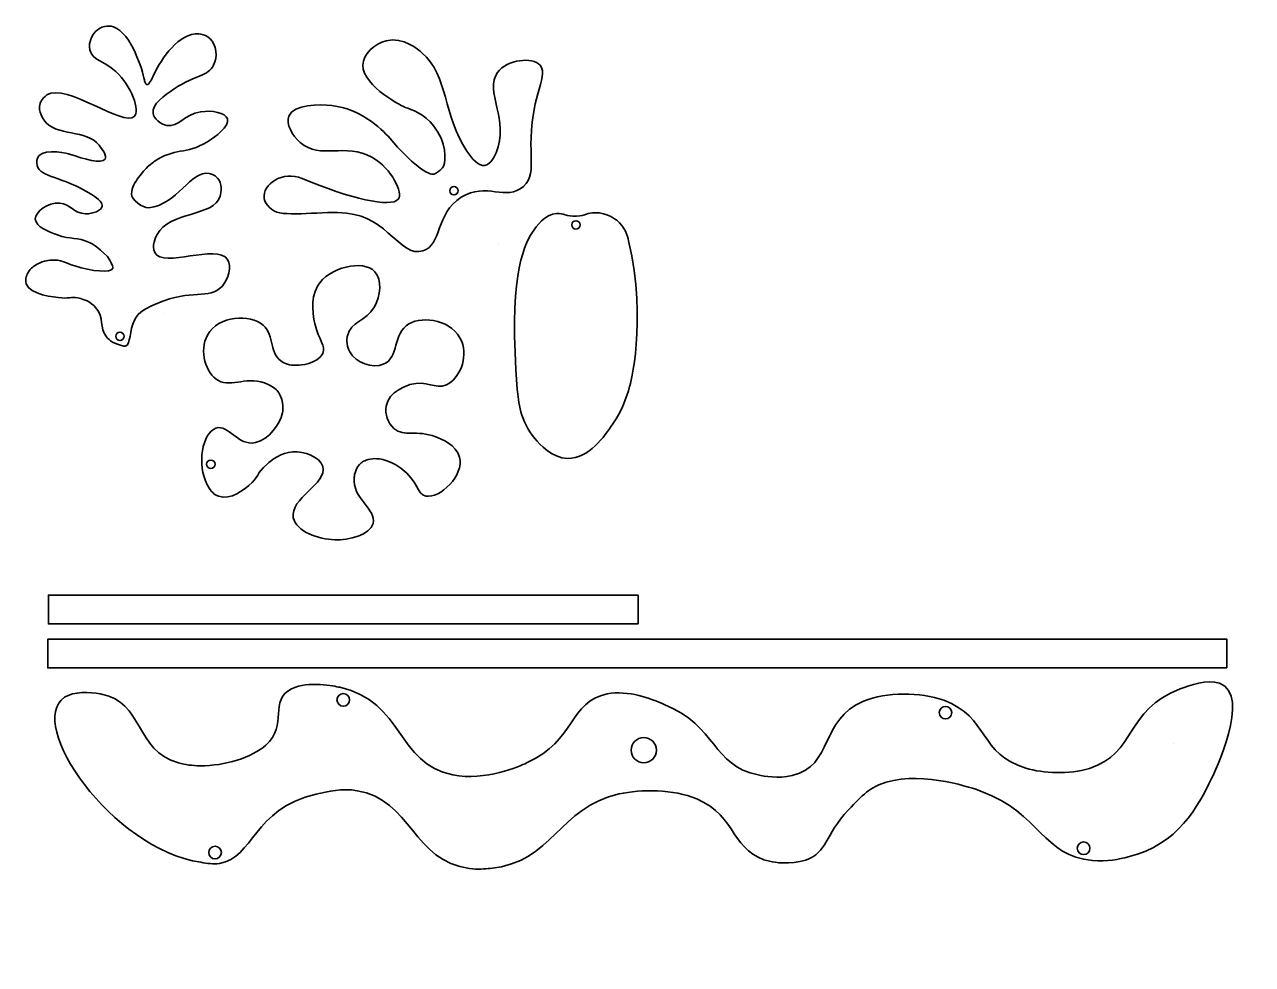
# Model space of a CAD drawing. Header units: millimetres. Extents: x 7 to 298, y -2 to 222.
import ezdxf

# ---------------------------------------------------------------- set-up
doc = ezdxf.new("R2010")
doc.units = ezdxf.units.MM
doc.header["$MEASUREMENT"] = 0
doc.layers.add('Layer 2', color=7, linetype='Continuous', lineweight=0)

msp = doc.modelspace()

# ---------------------------------------------------------------- linework, layer by layer
at = {"layer": 'Layer 2', "color": 250, "lineweight": 35, "true_color": 0x231f20}
for p, q in [((119.52, 169.42), (119.52, 169.42)), ((39.92, 153.04), (39.92, 153.04))]:
    msp.add_line(p, q, dxfattribs=at)
at = {"layer": 'Layer 2', "color": 18, "lineweight": 0, "true_color": 0x000000}
msp.add_line((279.6, 50.93), (279.6, 50.93), dxfattribs=at)
at = {"layer": 'Layer 2'}
for points in [[(119.52, 169.42)], [(39.92, 153.04)], [(279.6, 50.93)]]:
    msp.add_lwpolyline(points, dxfattribs=at)
at = {"layer": 'Layer 2', "color": 18, "lineweight": 35, "true_color": 0x000000}
for points in [[(152.56, 79.38), (12.56, 79.38), (12.56, 86.22), (152.56, 86.22)], [(292.4, 68.92), (12.4, 68.92), (12.4, 75.75), (292.4, 75.75)]]:
    msp.add_lwpolyline(points, close=True, dxfattribs=at)
msp.add_lwpolyline([(12.4, -1.5)], dxfattribs=at)
at = {"layer": 'Layer 2', "color": 250, "lineweight": 35, "true_color": 0x231f20}
for centre in [(108.84, 182.27), (137.82, 174.14), (29.53, 147.68), (51.13, 117.29)]:
    msp.add_circle(centre, 1, dxfattribs=at)
at = {"layer": 'Layer 2', "color": 18, "lineweight": 35, "true_color": 0x000000}
for centre, radius in [((82.56, 61.34), 1.5), ((225.57, 58.3), 1.5), ((153.92, 49.39), 3), ((52.13, 25.08), 1.5), ((258.35, 26.08), 1.5)]:
    msp.add_circle(centre, radius, dxfattribs=at)
at = {"layer": 'Layer 2', "color": 250, "lineweight": 35, "true_color": 0x231f20}
for points, knots in [([(30.45, 145.36), (28.17, 145.81), (27, 146.75), (26.36, 147.55), (24.55, 149.8), (25.88, 152.12), (23.85, 154.48), (22.57, 155.98), (20.8, 156.49), (20.16, 156.68), (18.46, 157.17), (17.66, 156.64), (15.73, 156.82), (13.9, 156.98), (8.15, 157.52), (7.27, 160.16), (6.89, 161.3), (7.56, 162.54), (7.73, 162.84), (8.33, 163.94), (9.27, 164.45), (10.06, 164.87), (11.5, 165.64), (12.85, 165.77), (13.42, 165.8), (15.47, 165.9), (16.46, 165.17), (18.8, 164.4), (22.8, 163.08), (27.43, 162.74), (27.84, 163.83), (27.89, 163.96), (27.91, 164.15), (27.78, 164.46), (27.36, 165.46), (26.91, 166.24), (26.55, 166.62), (24.29, 168.99), (22.46, 169.89), (22.46, 169.89), (19.17, 171.5), (18.16, 170.45), (14.48, 171.84), (12.79, 172.48), (9.53, 173.7), (9.45, 175.5), (9.38, 177.29), (12.49, 179.53), (15.23, 179.33), (17.86, 179.14), (18.47, 176.84), (21.38, 176.78), (23.14, 176.74), (25.16, 177.53), (25.34, 178.59), (25.46, 179.31), (24.74, 180.18), (22.71, 181.44), (15.83, 185.7), (10.65, 185.41), (9.88, 188.27), (9.68, 189.01), (9.78, 189.92), (10.26, 190.51), (11.86, 192.5), (17.6, 190.97), (17.6, 190.97), (21.06, 189.74), (25.24, 188.54), (26, 189.76), (26.51, 190.58), (25.31, 192.18), (24.59, 193.1), (21.66, 196.83), (14.4, 195.18), (11.64, 198.83), (11.44, 199.11), (9.98, 201.07), (10.56, 202.97), (10.56, 202.97), (10.93, 204.15), (12.21, 205), (16.66, 207.96), (30.45, 197.37), (32.94, 199.86), (34.35, 201.28), (32.34, 207.15), (28.55, 210.56), (25.65, 213.17), (22.91, 213.28), (22.38, 215.71), (21.99, 217.57), (23.04, 219.98), (24.87, 220.91), (25.09, 221.02), (26.49, 221.73), (28.01, 221.18), (32.34, 219.62), (34.92, 210.72), (35.34, 208.63), (35.4, 208.36), (35.55, 207.53), (35.93, 207.46), (36.5, 207.37), (37.19, 209), (37.44, 209.56), (38.71, 212.4), (42.75, 219.13), (47.38, 219.51), (47.61, 219.52), (49.59, 219.66), (50.96, 218.37), (52.5, 216.91), (52.75, 214.07), (51.79, 212.09), (50.48, 209.37), (47.72, 209.99), (42.43, 206.44), (40.12, 204.88), (37.1, 202.85), (37.4, 200.7), (37.6, 199.33), (39.12, 198.06), (40.67, 197.78), (43.51, 197.26), (44.63, 200.34), (48.74, 201), (51.37, 201.43), (54.63, 200.77), (55.09, 199.32), (55.62, 197.62), (52.24, 195.03), (50.21, 193.81), (45.23, 190.81), (42.47, 192.5), (37.7, 189.21), (37.34, 188.96), (35.53, 187.69), (33.95, 185.42), (33.15, 184.28), (32.35, 183.11), (32.28, 181.44), (32.23, 180.19), (34.9, 178.08), (36.37, 178.22), (43.15, 178.85), (46.39, 187.25), (50.75, 186.34), (50.96, 186.3), (52, 186.09), (52.73, 185.24), (53.82, 183.97), (53.66, 181.97), (53.35, 180.97), (51.84, 176.02), (41.25, 177.41), (38.35, 171.83), (38.03, 171.21), (36.97, 169.14), (37.81, 167.59), (39.88, 163.73), (52.48, 169.8), (55.1, 165.92), (56.21, 164.27), (55.33, 161.22), (53.78, 159.55), (50.74, 156.27), (46.36, 159), (38.53, 155.57), (35.88, 154.42), (33.99, 153.55), (32.98, 151.54), (31.77, 149.12), (32.14, 145.66), (30.82, 145.36), (30.67, 145.33), (30.54, 145.34), (30.45, 145.36)], [0, 0, 0, 0, 1, 1, 1, 2, 2, 2, 3, 3, 3, 4, 4, 4, 5, 5, 5, 6, 6, 6, 7, 7, 7, 8, 8, 8, 9, 9, 9, 10, 10, 10, 11, 11, 11, 12, 12, 12, 13, 13, 13, 14, 14, 14, 15, 15, 15, 16, 16, 16, 17, 17, 17, 18, 18, 18, 19, 19, 19, 20, 20, 20, 21, 21, 21, 22, 22, 22, 23, 23, 23, 24, 24, 24, 25, 25, 25, 26, 26, 26, 27, 27, 27, 28, 28, 28, 29, 29, 29, 30, 30, 30, 31, 31, 31, 32, 32, 32, 33, 33, 33, 34, 34, 34, 35, 35, 35, 36, 36, 36, 37, 37, 37, 38, 38, 38, 39, 39, 39, 40, 40, 40, 41, 41, 41, 42, 42, 42, 43, 43, 43, 44, 44, 44, 45, 45, 45, 46, 46, 46, 47, 47, 47, 48, 48, 48, 49, 49, 49, 50, 50, 50, 51, 51, 51, 52, 52, 52, 53, 53, 53, 54, 54, 54, 55, 55, 55, 56, 56, 56, 57, 57, 57, 58, 58, 58, 59, 59, 59, 59]), ([(128.77, 205.29), (129.6, 208.38), (130.52, 210.69), (129.31, 212.05), (127.52, 214.07), (121.48, 213.53), (119.19, 210.35), (115.97, 205.89), (122.15, 198.98), (118.86, 191.23), (117.74, 188.6), (116.58, 188.32), (116.21, 188.26), (114.6, 188.03), (113.02, 190), (111.92, 191.64), (106.18, 200.18), (107.63, 209.47), (101.26, 215.03), (100.49, 215.71), (96.85, 218.89), (92.78, 217.89), (90.05, 217.22), (87.27, 214.71), (87.23, 212.06), (87.15, 206.97), (97.28, 202.02), (97.28, 202.02), (98.73, 201.61), (101.79, 200.52), (104.09, 197.61), (107.04, 193.86), (106.98, 189.35), (106.46, 188.25), (106.43, 188.19), (106.4, 188.14), (106.4, 188.14), (106.4, 188.14), (105.77, 186.92), (104.19, 186.22), (102.94, 185.66), (98.48, 188.9), (93.67, 194.68), (91.35, 197.28), (86.64, 201.67), (79.87, 202.48), (77.02, 202.82), (70.79, 202.88), (69.63, 200), (68.86, 198.11), (70.49, 195.35), (72.34, 193.74), (77.22, 189.51), (83.04, 193.78), (89.38, 190.2), (94.2, 187.48), (96.8, 181.64), (95.64, 180.24), (93.92, 178.17), (84.09, 180.37), (72.84, 185.17), (68.18, 187.16), (63.32, 183.77), (63.78, 180.48), (63.79, 180.42), (63.8, 180.31), (63.83, 180.16), (63.83, 180.16), (64.13, 178.62), (66.21, 177.43), (68.8, 175.96), (78.04, 177.52), (83.34, 176.95), (93.43, 175.86), (96.12, 166.28), (101.47, 167.99), (106.13, 169.48), (104.36, 176.81), (110.58, 180.7), (116.53, 184.43), (121.26, 179.66), (125.33, 183.28), (129.35, 186.85), (125.12, 191.83), (128.77, 205.29)], [0, 0, 0, 0, 1, 1, 1, 2, 2, 2, 3, 3, 3, 4, 4, 4, 5, 5, 5, 6, 6, 6, 7, 7, 7, 8, 8, 8, 9, 9, 9, 10, 10, 10, 11, 11, 11, 12, 12, 12, 13, 13, 13, 14, 14, 14, 15, 15, 15, 16, 16, 16, 17, 17, 17, 18, 18, 18, 19, 19, 19, 20, 20, 20, 21, 21, 21, 22, 22, 22, 23, 23, 23, 24, 24, 24, 25, 25, 25, 26, 26, 26, 27, 27, 27, 28, 28, 28, 28]), ([(71.79, 140.82), (71, 140.8), (69.63, 140.75), (68.33, 141.45), (64.89, 143.29), (66.3, 147.92), (63.54, 150.34), (60.53, 152.99), (52.92, 152.68), (50.32, 147.99), (48.27, 144.27), (49.91, 138.82), (52.91, 137.17), (56.12, 135.41), (59.95, 138.51), (64.77, 136.26), (66.08, 135.65), (66.78, 134.95), (67.24, 134.29), (68.67, 132.22), (68.17, 129.7), (68.09, 129.27), (67.64, 127.05), (64.94, 123.13), (61.71, 122.44), (57.47, 121.53), (55.33, 126.88), (52.33, 125.87), (49.08, 124.77), (47.74, 117.17), (50.28, 112.41), (50.73, 111.57), (51.46, 110.23), (52.91, 109.7), (55.87, 108.64), (59.16, 111.44), (60.15, 112.29), (62.47, 114.26), (62.02, 115.21), (64.4, 117.25), (65.71, 118.38), (67.72, 120.04), (70.57, 120.23), (73.26, 120.4), (77.01, 119.11), (77.7, 116.76), (78.88, 112.71), (69.79, 109.19), (70.71, 104.59), (71.37, 101.31), (76.75, 99.44), (80.53, 99.35), (83.85, 99.27), (88.97, 100.46), (89.68, 103.26), (90.52, 106.55), (84.56, 109.22), (85.18, 114.21), (85.25, 114.78), (85.47, 116.55), (86.86, 117.67), (87.06, 117.83), (87.9, 118.47), (89.56, 118.61), (90.35, 118.67), (93.01, 118.77), (96.27, 116.33), (100.43, 113.23), (99.92, 110.23), (102.17, 109.75), (105.52, 109.02), (111.3, 114.7), (110.2, 118.99), (109.46, 121.89), (105.79, 123.32), (104.53, 123.8), (99.84, 125.62), (97.13, 123.58), (94.6, 125.82), (93.14, 127.11), (92.41, 129.25), (92.74, 131.07), (93.38, 134.64), (97.91, 136.07), (98.38, 136.21), (102.47, 137.44), (104.29, 134.92), (107.08, 136.19), (110.11, 137.56), (112.26, 142.49), (110.69, 146.46), (108.69, 151.5), (101.6, 152.67), (98.14, 150.64), (94.25, 148.35), (95.91, 142.58), (92.08, 141.03), (89.51, 140), (85.58, 141.3), (84.1, 143.98), (83.1, 145.79), (83.51, 147.69), (83.54, 147.82), (84.32, 151.18), (87.95, 151.22), (89.98, 154.67), (91.48, 157.22), (91.81, 161.14), (90.08, 163.02), (87.34, 166), (79.1, 164.18), (76.43, 159.58), (74.58, 156.39), (75.53, 152.08), (75.83, 150.73), (76.74, 146.64), (78.55, 145.45), (77.7, 143.62), (76.48, 141.01), (72.06, 140.83), (71.79, 140.82)], [0, 0, 0, 0, 1, 1, 1, 2, 2, 2, 3, 3, 3, 4, 4, 4, 5, 5, 5, 6, 6, 6, 7, 7, 7, 8, 8, 8, 9, 9, 9, 10, 10, 10, 11, 11, 11, 12, 12, 12, 13, 13, 13, 14, 14, 14, 15, 15, 15, 16, 16, 16, 17, 17, 17, 18, 18, 18, 19, 19, 19, 20, 20, 20, 21, 21, 21, 22, 22, 22, 23, 23, 23, 24, 24, 24, 25, 25, 25, 26, 26, 26, 27, 27, 27, 28, 28, 28, 29, 29, 29, 30, 30, 30, 31, 31, 31, 32, 32, 32, 33, 33, 33, 34, 34, 34, 35, 35, 35, 36, 36, 36, 37, 37, 37, 38, 38, 38, 39, 39, 39, 40, 40, 40, 40])]:
    msp.add_open_spline(points, degree=3, knots=knots, dxfattribs=at)
at = {"layer": 'Layer 2', "color": 18, "lineweight": 35, "true_color": 0x000000}
for points, knots in [([(137.95, 176.23), (135.52, 176.13), (134.84, 176.95), (133.25, 176.86), (130.4, 176.68), (128.42, 173.76), (127.54, 172.44), (125.06, 168.76), (121.86, 160.61), (123.9, 135.13), (124.13, 132.21), (124.57, 127.57), (128.08, 123.42), (129.29, 121.99), (132, 118.78), (135.81, 118.68), (140.89, 118.54), (144.62, 123.99), (146.61, 126.89), (148.78, 130.06), (149.78, 132.98), (150.57, 135.76), (150.57, 135.76), (154.85, 150.98), (150.32, 170.37), (150.05, 171.53), (149.48, 173.68), (147.53, 175.24), (147.24, 175.47), (145.22, 177.03), (142.41, 177.05), (140.44, 177.07), (140.23, 176.31), (137.95, 176.23)], [0, 0, 0, 0, 1, 1, 1, 2, 2, 2, 3, 3, 3, 4, 4, 4, 5, 5, 5, 6, 6, 6, 7, 7, 7, 8, 8, 8, 9, 9, 9, 10, 10, 10, 11, 11, 11, 11]), ([(53.21, 22.5), (61.33, 23.76), (60.95, 35.38), (76.16, 38.95), (79.07, 39.63), (82.17, 40.36), (85.86, 39.77), (98.6, 37.71), (99.28, 22.9), (112.56, 21.27), (114.6, 21.02), (116.17, 21.17), (117.49, 21.3), (132.54, 22.8), (133.58, 35.78), (148.08, 38.99), (153.36, 40.15), (160.92, 40.18), (166.53, 37.81), (176.19, 33.73), (174.72, 24.81), (184.11, 22.93), (184.63, 22.82), (188.7, 22.05), (192.4, 23.3), (197.63, 25.08), (196.73, 29.08), (202.53, 35.21), (205.85, 38.72), (207.68, 40.66), (211.51, 41.79), (220.56, 44.45), (232.63, 40.16), (233.6, 39.8), (233.82, 39.72), (234, 39.65), (234.12, 39.61), (248.14, 34.3), (248.78, 24.21), (260.47, 23.17), (264.03, 22.85), (266.82, 23.53), (268.96, 24.06), (280.97, 26.99), (285.45, 36), (288.76, 42.65), (289.22, 43.57), (298.46, 62.47), (290.6, 65.3), (287.69, 66.35), (283.59, 64.8), (281.31, 63.93), (268.11, 58.92), (270.87, 48.53), (259.77, 45.07), (254.87, 43.54), (248.86, 43.87), (244.63, 45.12), (233.61, 48.39), (235.85, 57.26), (225.14, 61.25), (219.64, 63.29), (211.51, 63.21), (206.14, 61), (195.69, 56.71), (199.01, 45.69), (189.18, 43.36), (185.77, 42.55), (182.56, 43.21), (181.1, 43.51), (170.05, 45.77), (171.42, 55.05), (158.78, 60.27), (155.53, 61.61), (150.4, 63.74), (145.23, 62.74), (136.13, 60.98), (137.86, 51.63), (126.11, 46.35), (124.48, 45.62), (116.4, 41.99), (108.57, 43.51), (95.17, 46.11), (97.08, 60.95), (81.74, 64.32), (80.51, 64.59), (74.32, 65.95), (70.31, 63.97), (64.84, 61.26), (69.53, 55.35), (64.2, 50.58), (60.93, 47.65), (54.42, 45.63), (48.55, 45.69), (46.76, 45.71), (45.04, 45.92), (43.48, 46.35), (33, 49.26), (35.38, 60.84), (24.84, 62.79), (22.42, 63.24), (18.49, 63.34), (16.41, 61.95), (7.04, 55.72), (27.6, 25.94), (48.72, 22.76), (50.3, 22.52), (51.57, 22.25), (53.21, 22.5)], [0, 0, 0, 0, 1, 1, 1, 2, 2, 2, 3, 3, 3, 4, 4, 4, 5, 5, 5, 6, 6, 6, 7, 7, 7, 8, 8, 8, 9, 9, 9, 10, 10, 10, 11, 11, 11, 12, 12, 12, 13, 13, 13, 14, 14, 14, 15, 15, 15, 16, 16, 16, 17, 17, 17, 18, 18, 18, 19, 19, 19, 20, 20, 20, 21, 21, 21, 22, 22, 22, 23, 23, 23, 24, 24, 24, 25, 25, 25, 26, 26, 26, 27, 27, 27, 28, 28, 28, 29, 29, 29, 30, 30, 30, 31, 31, 31, 32, 32, 32, 33, 33, 33, 34, 34, 34, 35, 35, 35, 36, 36, 36, 36])]:
    msp.add_open_spline(points, degree=3, knots=knots, dxfattribs=at)

doc.saveas('drawing.dxf')
